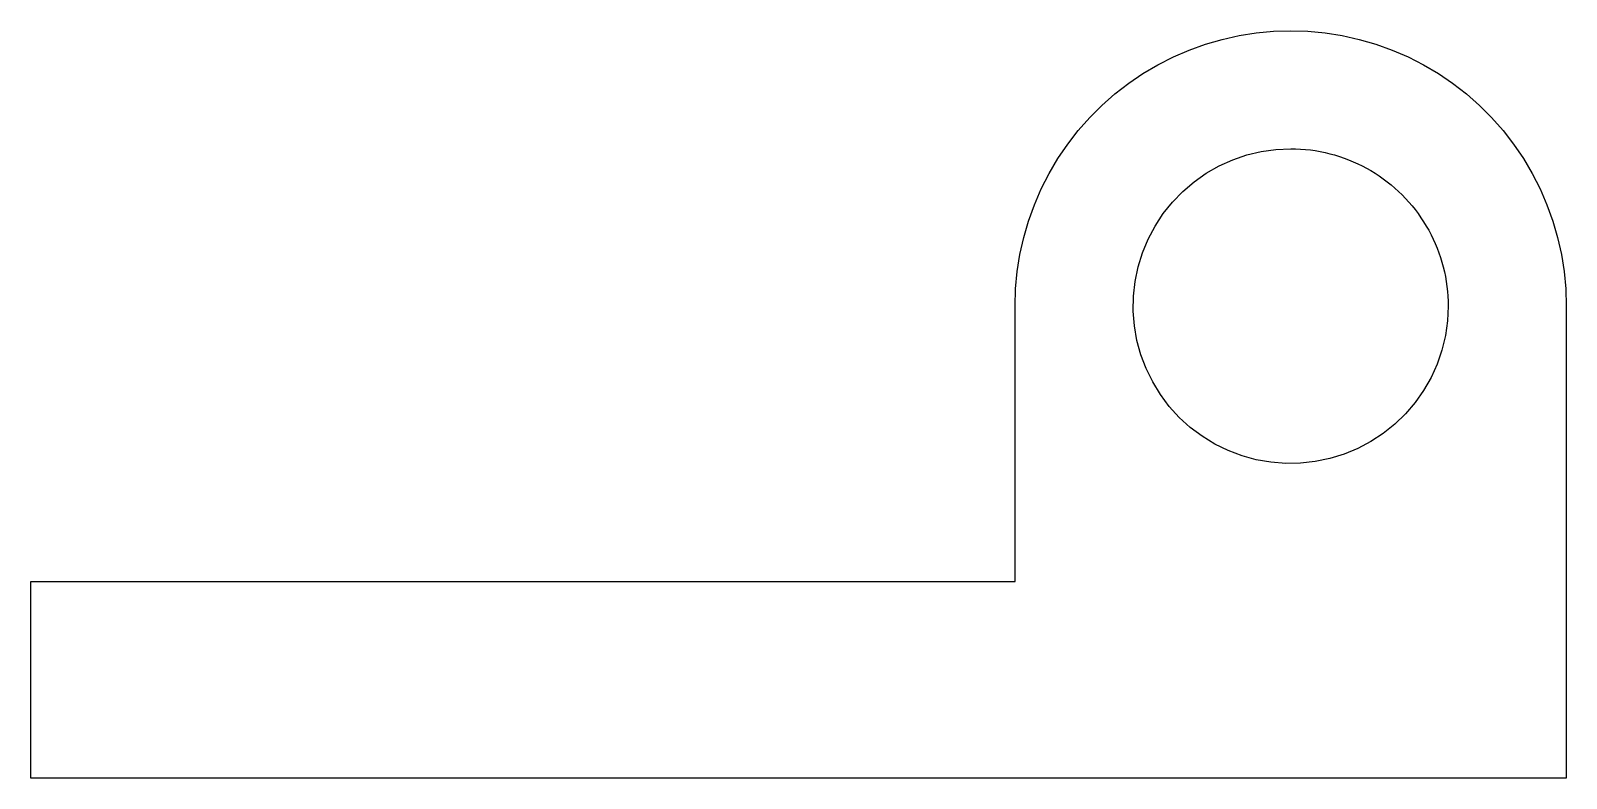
# Model space of a CAD drawing. Header units: metres. Extents: x -32 to 7, y 0 to 19.
import ezdxf

# ---------------------------------------------------------------- set-up
doc = ezdxf.new("R2010")
doc.units = ezdxf.units.M

msp = doc.modelspace()

# ---------------------------------------------------------------- linework, layer by layer
for points in [[(-7, 12), (-6.986, 12.44), (-6.945, 12.877), (-6.876, 13.312), (-6.78, 13.741), (-6.657, 14.163), (-6.508, 14.577), (-6.334, 14.98), (-6.134, 15.372), (-5.91, 15.751), (-5.663, 16.114), (-5.394, 16.462), (-5.103, 16.792), (-4.792, 17.103), (-4.462, 17.394), (-4.114, 17.663), (-3.751, 17.91), (-3.372, 18.134), (-2.98, 18.334), (-2.577, 18.508), (-2.163, 18.657), (-1.741, 18.78), (-1.312, 18.876), (-0.877, 18.945), (-0.44, 18.986), (0, 19), (0.44, 18.986), (0.877, 18.945), (1.312, 18.876), (1.741, 18.78), (2.163, 18.657), (2.577, 18.508), (2.98, 18.334), (3.372, 18.134), (3.751, 17.91), (4.114, 17.663), (4.462, 17.394), (4.792, 17.103), (5.103, 16.792), (5.394, 16.462), (5.663, 16.114), (5.91, 15.751), (6.134, 15.372), (6.334, 14.98), (6.508, 14.577), (6.657, 14.163), (6.78, 13.741), (6.876, 13.312), (6.945, 12.877), (6.986, 12.44), (7, 12)], [(4, 12), (3.982, 11.624), (3.929, 11.25), (3.841, 10.884), (3.719, 10.528), (3.564, 10.184), (3.377, 9.857), (3.161, 9.548), (2.916, 9.262), (2.645, 9), (2.351, 8.764), (2.036, 8.557), (1.703, 8.381), (1.355, 8.236), (0.995, 8.126), (0.626, 8.049), (0.251, 8.008), (-0.126, 8.002), (-0.501, 8.032), (-0.873, 8.096), (-1.236, 8.196), (-1.589, 8.329), (-1.927, 8.495), (-2.248, 8.692), (-2.55, 8.918), (-2.828, 9.172), (-3.082, 9.45), (-3.308, 9.752), (-3.505, 10.073), (-3.671, 10.411), (-3.804, 10.764), (-3.904, 11.127), (-3.968, 11.499), (-3.998, 11.874), (-3.992, 12.251), (-3.951, 12.626), (-3.874, 12.995), (-3.764, 13.355), (-3.619, 13.703), (-3.443, 14.036), (-3.236, 14.351), (-3, 14.645), (-2.738, 14.916), (-2.452, 15.161), (-2.143, 15.377), (-1.816, 15.564), (-1.472, 15.719), (-1.116, 15.841), (-0.75, 15.929), (-0.376, 15.982), (0, 16)], [(0, 16), (0.126, 15.998), (0.251, 15.992), (0.376, 15.982), (0.501, 15.968), (0.626, 15.951), (0.75, 15.929), (0.873, 15.904), (0.995, 15.874), (1.116, 15.841), (1.236, 15.804), (1.355, 15.764), (1.472, 15.719), (1.589, 15.671), (1.703, 15.619), (1.816, 15.564), (1.927, 15.505), (2.036, 15.443), (2.143, 15.377), (2.248, 15.308), (2.351, 15.236), (2.452, 15.161), (2.55, 15.082), (2.645, 15), (2.738, 14.916), (2.828, 14.828), (2.916, 14.738), (3, 14.645), (3.082, 14.55), (3.161, 14.452), (3.236, 14.351), (3.308, 14.248), (3.377, 14.143), (3.443, 14.036), (3.505, 13.927), (3.564, 13.816), (3.619, 13.703), (3.671, 13.589), (3.719, 13.472), (3.764, 13.355), (3.804, 13.236), (3.841, 13.116), (3.874, 12.995), (3.904, 12.873), (3.929, 12.75), (3.951, 12.626), (3.968, 12.501), (3.982, 12.376), (3.992, 12.251), (3.998, 12.126), (4, 12)], [(-7, 5), (-7, 5.14), (-7, 5.28), (-7, 5.42), (-7, 5.56), (-7, 5.7), (-7, 5.84), (-7, 5.98), (-7, 6.12), (-7, 6.26), (-7, 6.4), (-7, 6.54), (-7, 6.68), (-7, 6.82), (-7, 6.96), (-7, 7.1), (-7, 7.24), (-7, 7.38), (-7, 7.52), (-7, 7.66), (-7, 7.8), (-7, 7.94), (-7, 8.08), (-7, 8.22), (-7, 8.36), (-7, 8.5), (-7, 8.64), (-7, 8.78), (-7, 8.92), (-7, 9.06), (-7, 9.2), (-7, 9.34), (-7, 9.48), (-7, 9.62), (-7, 9.76), (-7, 9.9), (-7, 10.04), (-7, 10.18), (-7, 10.32), (-7, 10.46), (-7, 10.6), (-7, 10.74), (-7, 10.88), (-7, 11.02), (-7, 11.16), (-7, 11.3), (-7, 11.44), (-7, 11.58), (-7, 11.72), (-7, 11.86), (-7, 12)], [(-7, 5), (-7, 5.14), (-7, 5.28), (-7, 5.42), (-7, 5.56), (-7, 5.7), (-7, 5.84), (-7, 5.98), (-7, 6.12), (-7, 6.26), (-7, 6.4), (-7, 6.54), (-7, 6.68), (-7, 6.82), (-7, 6.96), (-7, 7.1), (-7, 7.24), (-7, 7.38), (-7, 7.52), (-7, 7.66), (-7, 7.8), (-7, 7.94), (-7, 8.08), (-7, 8.22), (-7, 8.36), (-7, 8.5), (-7, 8.64), (-7, 8.78), (-7, 8.92), (-7, 9.06), (-7, 9.2), (-7, 9.34), (-7, 9.48), (-7, 9.62), (-7, 9.76), (-7, 9.9), (-7, 10.04), (-7, 10.18), (-7, 10.32), (-7, 10.46), (-7, 10.6), (-7, 10.74), (-7, 10.88), (-7, 11.02), (-7, 11.16), (-7, 11.3), (-7, 11.44), (-7, 11.58), (-7, 11.72), (-7, 11.86), (-7, 12)], [(7, 12), (7, 11.76), (7, 11.52), (7, 11.28), (7, 11.04), (7, 10.8), (7, 10.56), (7, 10.32), (7, 10.08), (7, 9.84), (7, 9.6), (7, 9.36), (7, 9.12), (7, 8.88), (7, 8.64), (7, 8.4), (7, 8.16), (7, 7.92), (7, 7.68), (7, 7.44), (7, 7.2), (7, 6.96), (7, 6.72), (7, 6.48), (7, 6.24), (7, 6), (7, 5.76), (7, 5.52), (7, 5.28), (7, 5.04), (7, 4.8), (7, 4.56), (7, 4.32), (7, 4.08), (7, 3.84), (7, 3.6), (7, 3.36), (7, 3.12), (7, 2.88), (7, 2.64), (7, 2.4), (7, 2.16), (7, 1.92), (7, 1.68), (7, 1.44), (7, 1.2), (7, 0.96), (7, 0.72), (7, 0.48), (7, 0.24), (7, 0)], [(-32, 0), (-32, 0.1), (-32, 0.2), (-32, 0.3), (-32, 0.4), (-32, 0.5), (-32, 0.6), (-32, 0.7), (-32, 0.8), (-32, 0.9), (-32, 1), (-32, 1.1), (-32, 1.2), (-32, 1.3), (-32, 1.4), (-32, 1.5), (-32, 1.6), (-32, 1.7), (-32, 1.8), (-32, 1.9), (-32, 2), (-32, 2.1), (-32, 2.2), (-32, 2.3), (-32, 2.4), (-32, 2.5), (-32, 2.6), (-32, 2.7), (-32, 2.8), (-32, 2.9), (-32, 3), (-32, 3.1), (-32, 3.2), (-32, 3.3), (-32, 3.4), (-32, 3.5), (-32, 3.6), (-32, 3.7), (-32, 3.8), (-32, 3.9), (-32, 4), (-32, 4.1), (-32, 4.2), (-32, 4.3), (-32, 4.4), (-32, 4.5), (-32, 4.6), (-32, 4.7), (-32, 4.8), (-32, 4.9), (-32, 5)], [(-32, 5), (-31.5, 5), (-31, 5), (-30.5, 5), (-30, 5), (-29.5, 5), (-29, 5), (-28.5, 5), (-28, 5), (-27.5, 5), (-27, 5), (-26.5, 5), (-26, 5), (-25.5, 5), (-25, 5), (-24.5, 5), (-24, 5), (-23.5, 5), (-23, 5), (-22.5, 5), (-22, 5), (-21.5, 5), (-21, 5), (-20.5, 5), (-20, 5), (-19.5, 5), (-19, 5), (-18.5, 5), (-18, 5), (-17.5, 5), (-17, 5), (-16.5, 5), (-16, 5), (-15.5, 5), (-15, 5), (-14.5, 5), (-14, 5), (-13.5, 5), (-13, 5), (-12.5, 5), (-12, 5), (-11.5, 5), (-11, 5), (-10.5, 5), (-10, 5), (-9.5, 5), (-9, 5), (-8.5, 5), (-8, 5), (-7.5, 5), (-7, 5)], [(-20, 5), (-19.74, 5), (-19.48, 5), (-19.22, 5), (-18.96, 5), (-18.7, 5), (-18.44, 5), (-18.18, 5), (-17.92, 5), (-17.66, 5), (-17.4, 5), (-17.14, 5), (-16.88, 5), (-16.62, 5), (-16.36, 5), (-16.1, 5), (-15.84, 5), (-15.58, 5), (-15.32, 5), (-15.06, 5), (-14.8, 5), (-14.54, 5), (-14.28, 5), (-14.02, 5), (-13.76, 5), (-13.5, 5), (-13.24, 5), (-12.98, 5), (-12.72, 5), (-12.46, 5), (-12.2, 5), (-11.94, 5), (-11.68, 5), (-11.42, 5), (-11.16, 5), (-10.9, 5), (-10.64, 5), (-10.38, 5), (-10.12, 5), (-9.86, 5), (-9.6, 5), (-9.34, 5), (-9.08, 5), (-8.82, 5), (-8.56, 5), (-8.3, 5), (-8.04, 5), (-7.78, 5), (-7.52, 5), (-7.26, 5), (-7, 5)], [(7, 0), (6.22, 0), (5.44, 0), (4.66, 0), (3.88, 0), (3.1, 0), (2.32, 0), (1.54, 0), (0.76, 0), (-0.02, 0), (-0.8, 0), (-1.58, 0), (-2.36, 0), (-3.14, 0), (-3.92, 0), (-4.7, 0), (-5.48, 0), (-6.26, 0), (-7.04, 0), (-7.82, 0), (-8.6, 0), (-9.38, 0), (-10.16, 0), (-10.94, 0), (-11.72, 0), (-12.5, 0), (-13.28, 0), (-14.06, 0), (-14.84, 0), (-15.62, 0), (-16.4, 0), (-17.18, 0), (-17.96, 0), (-18.74, 0), (-19.52, 0), (-20.3, 0), (-21.08, 0), (-21.86, 0), (-22.64, 0), (-23.42, 0), (-24.2, 0), (-24.98, 0), (-25.76, 0), (-26.54, 0), (-27.32, 0), (-28.1, 0), (-28.88, 0), (-29.66, 0), (-30.44, 0), (-31.22, 0), (-32, 0)]]:
    msp.add_lwpolyline(points)

doc.saveas('drawing.dxf')
